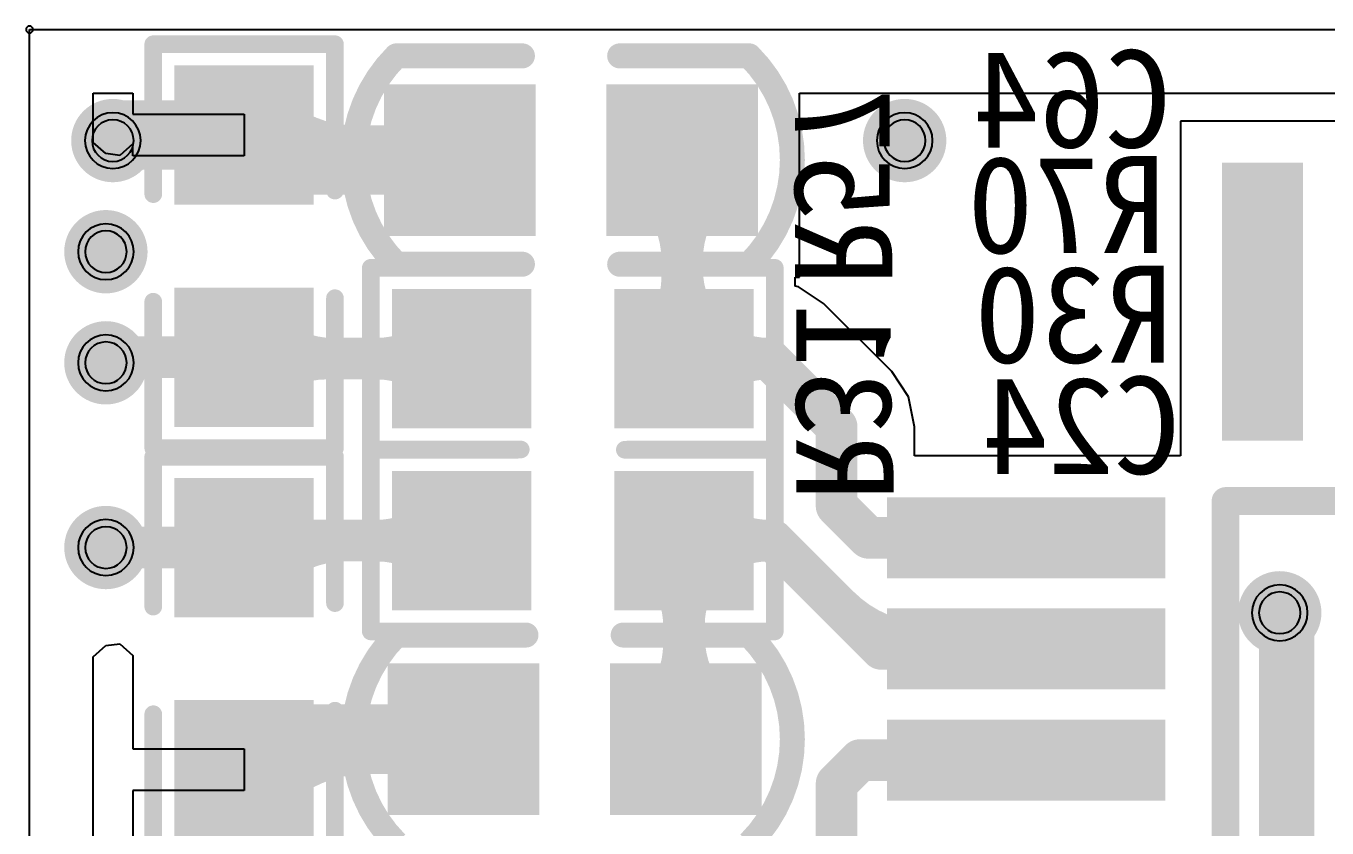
# Model space of a CAD drawing. Header units: inches. Extents: x 32166 to 66782, y 2386 to 7162.
# Drawn here: x 32954.9 to 33095.4, y 2842.5 to 2929.1 of the extents above; entities that cross this region are included whole.
import ezdxf

# ---------------------------------------------------------------- set-up
doc = ezdxf.new("R2010")
doc.units = ezdxf.units.IN
doc.header["$LTSCALE"] = 0.6431102362
doc.header["$MEASUREMENT"] = 0
for name, color, linetype in [('BOTTOMLAYER', 5, 'CONTINUOUS'), ('BOTTOMOVERLAY', 54, 'CONTINUOUS'), ('BOTTOMPASTE', 16, 'CONTINUOUS'), ('BOTTOMSOLDER', 6, 'CONTINUOUS'), ('KEEPOUTLAYER', 6, 'CONTINUOUS'), ('MULTILAYER', 9, 'CONTINUOUS')]:
    doc.layers.add(name, color=color, linetype=linetype)
doc.styles.get("Standard").update_dxf_attribs({"font": 'txt', "width": 0.8})

msp = doc.modelspace()

# ---------------------------------------------------------------- linework, layer by layer
at = {"layer": 'BOTTOMLAYER'}
for p, q in [((32962.13281217621, 2916.503775622112), (32962.13281217621, 2921.831793922114)), ((32962.13281217621, 2921.831793922114), (32966.42557727629, 2921.831793922114)), ((32966.42557727629, 2921.831793922114), (32966.42557727629, 2919.563967622113)), ((33038.39228627626, 2901.946527622107), (33038.39228627626, 2921.831793922114)), ((33038.39228627626, 2921.831793922114), (33112.9938769763, 2921.831793922114)), ((32966.42557727629, 2919.563967622113), (32978.42936327622, 2919.563967622113)), ((32978.42936327622, 2919.563967622113), (32978.42936327622, 2915.063976622116)), ((33091.52544137625, 2918.814007222109), (33079.52554157623, 2918.814007222109)), ((33079.52554157623, 2918.814007222109), (33079.52554157623, 2882.664117622111)), ((33109.22540597623, 2918.814045322115), (33091.52544137625, 2918.814045322115)), ((33091.52544137625, 2918.814045322115), (33091.52544137625, 2918.814007222109)), ((32963.5006021762, 2915.30427332211), (32962.13281217621, 2916.503775622112)), ((32966.42481527625, 2916.363148522118), (32964.99328397627, 2915.10775352211)), ((32966.42481527625, 2915.063976622116), (32966.42481527625, 2916.363148522118)), ((32964.99328397627, 2915.10775352211), (32963.5006021762, 2915.30427332211)), ((32978.42936327622, 2915.063976622116), (32966.42481527625, 2915.063976622116)), ((33037.9156171763, 2901.005686222115), (33037.9156171763, 2901.946527622107)), ((33037.9156171763, 2901.946527622107), (33038.39228627626, 2901.946527622107)), ((33038.26964237619, 2900.935277422113), (33037.9156171763, 2901.005686222115)), ((33040.99855487621, 2899.11188762211), (33038.26964237619, 2900.935277422113)), ((33048.34850207619, 2891.761940422106), (33040.99855487621, 2899.11188762211)), ((33050.17189187629, 2889.033027922114), (33048.34850207619, 2891.761940422106)), ((33050.81220047626, 2885.814035122114), (33050.17189187629, 2889.033027922114)), ((33050.81220047626, 2882.664117622111), (33050.81220047626, 2885.814035122114)), ((33079.52554157623, 2882.664117622111), (33050.81220047626, 2882.664117622111)), ((32962.13281217621, 2860.973673322113), (32963.5006021762, 2862.173175622114)), ((32963.5006021762, 2862.173175622114), (32964.99328397627, 2862.369695422103)), ((32964.99328397627, 2862.369695422103), (32966.42557727629, 2861.113652722119)), ((32962.13281217621, 2810.661061222107), (32962.13281217621, 2860.973673322113)), ((32966.42557727629, 2861.113652722119), (32966.42557727629, 2860.764009022105)), ((32966.42557727629, 2860.764009022105), (32966.42557727629, 2851.014028522111)), ((32966.42557727629, 2851.014028522111), (32978.42936327622, 2851.014028522111)), ((32978.42936327622, 2851.014028522111), (32978.42936327622, 2846.514037522114)), ((32978.42936327622, 2846.514037522114), (32966.42557727629, 2846.514037522114)), ((32966.42557727629, 2846.514037522114), (32966.42557727629, 2836.764095122116))]:
    msp.add_line(p, q, dxfattribs=at)
for points, const_width in [([(32990.37580877626, 2914.614015622114, -0.1989123673795613), (32980.01653307632, 2918.904951922117)], 7.499984999999999), ([(32999.66176937625, 2916.677016322117, -0.1989123673795613), (32994.68129927632, 2914.614015622114)], 7.499984999999999), ([(32994.68129927632, 2914.614015622114, -0.1989123673795613), (32999.66176937625, 2912.55101492211)], 7.499984999999999), ([(33022.60116977628, 2911.490387122116, -0.1989123673795613), (33025.72479827626, 2903.949216022122)], 4.499991), ([(33025.72479827626, 2903.949216022122, -0.1989123673795613), (33028.84842677623, 2911.490387122116)], 4.499991), ([(33025.72479827626, 2901.756522922113, -0.1989123673795613), (33023.26399547632, 2895.81562802211)], 4.499991), ([(33028.5672868762, 2895.81562802211, -0.1989123673795613), (33025.72479827626, 2902.678009522109)], 4.499991), ([(32987.84105387629, 2893.163982322107, -0.1989123673795613), (32981.07719897627, 2895.965665822112)], 4.499991), ([(32999.26404347625, 2895.81562802211, -0.1989123673795613), (32992.86240527624, 2893.163982322107)], 4.499991), ([(33034.9689250763, 2893.163982322107, -0.1989123673795613), (33028.5672868762, 2895.81562802211)], 4.499991), ([(32981.07719897627, 2890.662374422116, -0.1989123673795613), (32987.11662047626, 2893.163982322107)], 4.499991), ([(32992.86240527624, 2893.163982322107, -0.1989123673795613), (32999.26404347625, 2890.512336622114)], 4.499991), ([(33028.5672868762, 2890.512336622114, -0.1989123673795613), (33034.9689250763, 2893.163982322107)], 4.499991), ([(32999.26404347625, 2876.165629222111, -0.1989123673795613), (32992.86240527624, 2873.513983522107)], 4.499991), ([(33034.9689250763, 2873.513983522107, -0.1989123673795613), (33028.5672868762, 2876.165629222111)], 4.499991), ([(32985.66817277626, 2873.513983522107, -0.1989123673795613), (32981.07719897627, 2875.415630722111)], 4.499991), ([(32981.07719897627, 2870.112339322115, -0.1989123673795613), (32989.2895015763, 2873.513983522107)], 4.499991), ([(32992.86240527624, 2873.513983522107, -0.1989123673795613), (32999.26404347625, 2870.862337822115)], 4.499991), ([(33028.5672868762, 2870.862337822115, -0.1989123673795613), (33034.9689250763, 2873.513983522107)], 4.499991), ([(33023.26399547632, 2870.862337822115, -0.1989123673795613), (33025.9156411763, 2864.460699622114)], 4.499991), ([(33025.9156411763, 2864.460699622114, -0.1989123673795613), (33028.5672868762, 2870.862337822115)], 4.499991), ([(33052.22555807625, 2862.414081922112, -0.1989123673795613), (33042.69724337628, 2866.36086092211)], 4.499991), ([(33025.9156411763, 2862.268006522116, -0.1989123673795613), (33022.98285557629, 2855.187578722109)], 4.499991), ([(33029.23015067627, 2855.187616822115, -0.1989123673795613), (33025.9156411763, 2863.189493122112)], 4.499991), ([(33000.04345517625, 2854.126950922115, -0.1989123673795613), (32995.06298507633, 2852.063950222111)], 7.499984999999999), ([(32980.01653307632, 2847.17305322211, -0.1989123673795613), (32991.82421837624, 2852.063950222111)], 7.499984999999999), ([(32995.06298507633, 2852.063950222111, -0.1989123673795613), (33000.04345517625, 2850.000949522107)], 7.499984999999999)]:
    msp.add_lwpolyline(points, format="xyb", dxfattribs=dict(at, const_width=const_width))
for points, const_width in [([(32978.14155587632, 2918.904951922117, 1), (32981.89151027623, 2918.904951922117, 1)], 3.749992499999999), ([(32962.00060517622, 2916.714049522112, 1), (32966.50059617624, 2916.714049522112, 1)], 4.499991), ([(32962.97554607625, 2917.313972122114, 1), (32966.72550047634, 2917.313972122114, 1)], 3.749992499999999), ([(32976.55057607628, 2917.313972122114, 1), (32980.30053047628, 2917.313972122114, 1)], 3.749992499999999), ([(33047.50058657626, 2916.714049522112, 1), (33052.00057757619, 2916.714049522112, 1)], 4.499991), ([(32997.78679217624, 2916.677016322117, 1), (33001.53674657633, 2916.677016322117, 1)], 3.749992499999999), ([(32979.2505325762, 2914.614015622114, 1), (32983.00048697629, 2914.614015622114, 1)], 3.749992499999999), ([(32988.50083157626, 2914.614015622114, 1), (32992.25078597626, 2914.614015622114, 1)], 3.749992499999999), ([(32992.80632207632, 2914.614015622114, 1), (32996.55627647624, 2914.614015622114, 1)], 3.749992499999999), ([(32992.80632207632, 2914.614015622114, 1), (32996.55627647624, 2914.614015622114, 1)], 3.749992499999999), ([(32999.8497928763, 2914.614015622114, 1), (33003.59974727622, 2914.614015622114, 1)], 3.749992499999999), ([(32997.78679217624, 2912.55101492211, 1), (33001.53674657633, 2912.55101492211, 1)], 3.749992499999999), ([(33024.59981957624, 2914.614015622114, 1), (33026.84977697627, 2914.614015622114, 1)], 2.2499955), ([(33021.47619107627, 2911.490387122116, 1), (33023.72614847621, 2911.490387122116, 1)], 2.2499955), ([(33027.72344807631, 2911.490387122116, 1), (33029.97340547624, 2911.490387122116, 1)], 2.2499955), ([(32961.25056857621, 2904.713692522111, 1), (32965.75055957631, 2904.713692522111, 1)], 4.499991), ([(33024.59981957624, 2903.949216022122, 1), (33026.84977697627, 2903.949216022122, 1)], 2.2499955), ([(33024.59981957624, 2903.949216022122, 1), (33026.84977697627, 2903.949216022122, 1)], 2.2499955), ([(33024.59981957624, 2902.678009522109, 1), (33026.84977697627, 2902.678009522109, 1)], 2.2499955), ([(33024.59981957624, 2901.756522922113, 1), (33026.84977697627, 2901.756522922113, 1)], 2.2499955), ([(32979.95222027625, 2895.965665822112, 1), (32982.20217767628, 2895.965665822112, 1)], 2.2499955), ([(32998.13906477624, 2895.81562802211, 1), (33000.38902217618, 2895.81562802211, 1)], 2.2499955), ([(33022.13901677631, 2895.81562802211, 1), (33024.38897417625, 2895.81562802211, 1)], 2.2499955), ([(33027.44230817627, 2895.81562802211, 1), (33029.6922655763, 2895.81562802211, 1)], 2.2499955), ([(33027.44230817627, 2895.81562802211, 1), (33029.6922655763, 2895.81562802211, 1)], 2.2499955), ([(32961.25056857621, 2892.713716522119, 1), (32965.75055957631, 2892.713716522119, 1)], 4.499991), ([(32961.4755871763, 2893.314020122109, 1), (32963.72554457632, 2893.314020122109, 1)], 2.2499955), ([(32961.4755871763, 2893.314020122109, 1), (32963.72554457632, 2893.314020122109, 1)], 2.2499955), ([(32977.30057457627, 2893.314020122109, 1), (32979.5505319763, 2893.314020122109, 1)], 2.2499955), ([(32977.45061237626, 2893.163982322107, 1), (32979.70056977629, 2893.163982322107, 1)], 2.2499955), ([(32985.99164177625, 2893.163982322107, 1), (32988.24159917628, 2893.163982322107, 1)], 2.2499955), ([(32986.71607517628, 2893.163982322107, 1), (32988.9660325763, 2893.163982322107, 1)], 2.2499955), ([(32991.73742657623, 2893.163982322107, 1), (32993.98738397625, 2893.163982322107, 1)], 2.2499955), ([(32991.73742657623, 2893.163982322107, 1), (32993.98738397625, 2893.163982322107, 1)], 2.2499955), ([(33000.79071047631, 2893.163982322107, 1), (33003.04066787624, 2893.163982322107, 1)], 2.2499955), ([(33024.59981957624, 2893.35482522211, 1), (33026.84977697627, 2893.35482522211, 1)], 2.2499955), ([(33024.79066247629, 2893.163982322107, 1), (33027.04061987632, 2893.163982322107, 1)], 2.2499955), ([(33033.84394637628, 2893.163982322107, 1), (33036.09390377631, 2893.163982322107, 1)], 2.2499955), ([(33033.84394637628, 2893.163982322107, 1), (33036.09390377631, 2893.163982322107, 1)], 2.2499955), ([(33033.92567087631, 2893.163982322107, 1), (33036.17562827624, 2893.163982322107, 1)], 2.2499955), ([(33033.92567087631, 2893.163982322107, 1), (33036.17562827624, 2893.163982322107, 1)], 2.2499955), ([(32962.07589077629, 2892.713716522119, 1), (32964.32584817622, 2892.713716522119, 1)], 2.2499955), ([(32962.07589077629, 2892.713716522119, 1), (32964.32584817622, 2892.713716522119, 1)], 2.2499955), ([(32962.37558537625, 2892.713716522119, 1), (32964.62554277627, 2892.713716522119, 1)], 2.2499955), ([(32979.95222027625, 2890.662374422116, 1), (32982.20217767628, 2890.662374422116, 1)], 2.2499955), ([(32998.13906477624, 2890.512336622114, 1), (33000.38902217618, 2890.512336622114, 1)], 2.2499955), ([(33027.44230817627, 2890.512336622114, 1), (33029.6922655763, 2890.512336622114, 1)], 2.2499955), ([(33041.27561807629, 2885.814035122114, 1), (33043.52557547623, 2885.814035122114, 1)], 2.2499955), ([(33041.27561807629, 2885.814035122114, 1), (33043.52557547623, 2885.814035122114, 1)], 2.2499955), ([(32998.13906477624, 2876.165629222111, 1), (33000.38902217618, 2876.165629222111, 1)], 2.2499955), ([(33027.44230817627, 2876.165629222111, 1), (33029.6922655763, 2876.165629222111, 1)], 2.2499955), ([(33041.27561807629, 2877.264014122111, 1), (33043.52557547623, 2877.264014122111, 1)], 2.2499955), ([(33041.27561807629, 2877.264014122111, 1), (33043.52557547623, 2877.264014122111, 1)], 2.2499955), ([(32961.25056857621, 2872.763756422113, 1), (32965.75055957631, 2872.763756422113, 1)], 4.499991), ([(32979.95222027625, 2875.415630722111, 1), (32982.20217767628, 2875.415630722111, 1)], 2.2499955), ([(32978.05057307626, 2873.513983522107, 1), (32980.30053047628, 2873.513983522107, 1)], 2.2499955), ([(32984.54319407624, 2873.513983522107, 1), (32986.79315147627, 2873.513983522107, 1)], 2.2499955), ([(32988.16452287629, 2873.513983522107, 1), (32990.41448027622, 2873.513983522107, 1)], 2.2499955), ([(32991.73742657623, 2873.513983522107, 1), (32993.98738397625, 2873.513983522107, 1)], 2.2499955), ([(32991.73742657623, 2873.513983522107, 1), (32993.98738397625, 2873.513983522107, 1)], 2.2499955), ([(33000.79071047631, 2873.513983522107, 1), (33003.04066787624, 2873.513983522107, 1)], 2.2499955), ([(33024.79066247629, 2873.513983522107, 1), (33027.04061987632, 2873.513983522107, 1)], 2.2499955), ([(33024.79066247629, 2873.513983522107, 1), (33027.04061987632, 2873.513983522107, 1)], 2.2499955), ([(33033.84394637628, 2873.513983522107, 1), (33036.09390377631, 2873.513983522107, 1)], 2.2499955), ([(33033.84394637628, 2873.513983522107, 1), (33036.09390377631, 2873.513983522107, 1)], 2.2499955), ([(33034.41910397619, 2873.513983522107, 1), (33036.6690613763, 2873.513983522107, 1)], 2.2499955), ([(33034.41910397619, 2873.513983522107, 1), (33036.6690613763, 2873.513983522107, 1)], 2.2499955), ([(33044.72549687631, 2873.814135322113, 1), (33046.97545427625, 2873.814135322113, 1)], 2.2499955), ([(33044.72549687631, 2873.814135322113, 1), (33046.97545427625, 2873.814135322113, 1)], 2.2499955), ([(33061.75048187633, 2873.814135322113, 1), (33064.00043927627, 2873.814135322113, 1)], 2.2499955), ([(32962.37558537625, 2872.763756422113, 1), (32964.62554277627, 2872.763756422113, 1)], 2.2499955), ([(32962.37581397624, 2872.763985022119, 1), (32964.62577137627, 2872.763985022119, 1)], 2.2499955), ([(32962.37581397624, 2872.763985022119, 1), (32964.62577137627, 2872.763985022119, 1)], 2.2499955), ([(32977.30057457627, 2872.763985022119, 1), (32979.5505319763, 2872.763985022119, 1)], 2.2499955), ([(32998.13906477624, 2870.862337822115, 1), (33000.38902217618, 2870.862337822115, 1)], 2.2499955), ([(33022.13901677631, 2870.862337822115, 1), (33024.38897417625, 2870.862337822115, 1)], 2.2499955), ([(33027.44230817627, 2870.862337822115, 1), (33029.6922655763, 2870.862337822115, 1)], 2.2499955), ([(33027.44230817627, 2870.862337822115, 1), (33029.6922655763, 2870.862337822115, 1)], 2.2499955), ([(32979.95222027625, 2870.112339322115, 1), (32982.20217767628, 2870.112339322115, 1)], 2.2499955), ([(33088.00058177622, 2865.714037222106, 1), (33092.50057277624, 2865.714037222106, 1)], 4.499991), ([(33041.57226467627, 2866.36086092211, 1), (33043.8222220762, 2866.36086092211, 1)], 2.2499955), ([(33088.7505802763, 2865.714037222106, 1), (33091.75057427634, 2865.714037222106, 1)], 2.999994), ([(33089.5005787762, 2864.964038722117, 1), (33092.50057277624, 2864.964038722117, 1)], 2.999994), ([(33089.5005787762, 2864.964038722117, 1), (33092.50057277624, 2864.964038722117, 1)], 2.999994), ([(33024.79066247629, 2864.460699622114, 1), (33027.04061987632, 2864.460699622114, 1)], 2.2499955), ([(33024.79066247629, 2864.460699622114, 1), (33027.04061987632, 2864.460699622114, 1)], 2.2499955), ([(33024.79066247629, 2863.189493122112, 1), (33027.04061987632, 2863.189493122112, 1)], 2.2499955), ([(33024.79066247629, 2862.268006522116, 1), (33027.04061987632, 2862.268006522116, 1)], 2.2499955), ([(33051.10057937633, 2862.414081922112, 1), (33053.35053677626, 2862.414081922112, 1)], 2.2499955), ([(33046.11900437628, 2861.814083122119, 1), (33048.36896177622, 2861.814083122119, 1)], 2.2499955), ([(33046.11900437628, 2861.814083122119, 1), (33048.36896177622, 2861.814083122119, 1)], 2.2499955), ([(33061.75055807622, 2861.814083122119, 1), (33064.00051547633, 2861.814083122119, 1)], 2.2499955), ([(32998.16847797625, 2854.126950922115, 1), (33001.91843237625, 2854.126950922115, 1)], 3.749992499999999), ([(33021.85787687627, 2855.187578722109, 1), (33024.10783427621, 2855.187578722109, 1)], 2.2499955), ([(33028.10517197625, 2855.187616822115, 1), (33030.35512937619, 2855.187616822115, 1)], 2.2499955), ([(32979.85049327628, 2852.063950222111, 1), (32983.60044767628, 2852.063950222111, 1)], 3.749992499999999), ([(32989.94924117633, 2852.063950222111, 1), (32993.69919557624, 2852.063950222111, 1)], 3.749992499999999), ([(32993.18800787624, 2852.063950222111, 1), (32996.93796227624, 2852.063950222111, 1)], 3.749992499999999), ([(32993.18800787624, 2852.063950222111, 1), (32996.93796227624, 2852.063950222111, 1)], 3.749992499999999), ([(33000.23147867622, 2852.063950222111, 1), (33003.98143307631, 2852.063950222111, 1)], 3.749992499999999), ([(33024.79066247629, 2852.254793122114, 1), (33027.04061987632, 2852.254793122114, 1)], 2.2499955), ([(32998.16847797625, 2850.000949522107, 1), (33001.91843237625, 2850.000949522107, 1)], 3.749992499999999), ([(32976.55057607628, 2848.764033022113, 1), (32980.30053047628, 2848.764033022113, 1)], 3.749992499999999), ([(33043.82557487624, 2849.813992822108, 1), (33046.07553227626, 2849.813992822108, 1)], 2.2499955), ([(33043.82557487624, 2849.813992822108, 1), (33046.07553227626, 2849.813992822108, 1)], 2.2499955), ([(33061.75044377631, 2849.813992822108, 1), (33064.00040117624, 2849.813992822108, 1)], 2.2499955), ([(32978.14155587632, 2847.17305322211, 1), (32981.89151027623, 2847.17305322211, 1)], 3.749992499999999), ([(33041.27561807629, 2847.264036022114, 1), (33043.52557547623, 2847.264036022114, 1)], 2.2499955), ([(33041.27561807629, 2847.264036022114, 1), (33043.52557547623, 2847.264036022114, 1)], 2.2499955)]:
    msp.add_lwpolyline(points, format="xyb", close=True, dxfattribs=dict(at, const_width=const_width))
for points, const_width in [([(32964.85052327625, 2917.313972122114), (32978.42555327628, 2917.313972122114)], 7.499984999999999), ([(32981.12550977628, 2914.614015622114), (33001.7247700763, 2914.614015622114)], 7.499984999999999), ([(33025.72479827626, 2893.35482522211), (33025.72479827626, 2914.614015622114)], 4.499991), ([(32962.60056587631, 2893.314020122109), (32963.20086947621, 2892.713716522119)], 4.499991), ([(32962.60056587631, 2893.314020122109), (32978.42555327628, 2893.314020122109)], 4.499991), ([(32978.57559107627, 2893.163982322107), (33001.91568917623, 2893.163982322107)], 4.499991), ([(33025.9156411763, 2893.163982322107), (33035.05064957632, 2893.163982322107)], 4.499991), ([(33035.05064957632, 2893.163982322107), (33042.4005967763, 2885.814035122114)], 4.499991), ([(32963.20086947621, 2892.713716522119), (32963.50056407626, 2892.713716522119)], 4.499991), ([(33042.4005967763, 2877.264014122111), (33042.4005967763, 2885.814035122114)], 4.499991), ([(33042.4005967763, 2877.264014122111), (33045.85047557632, 2873.814135322113)], 4.499991), ([(32979.17555177627, 2873.513983522107), (33001.91568917623, 2873.513983522107)], 4.499991), ([(33025.9156411763, 2852.254793122114), (33025.9156411763, 2873.513983522107)], 4.499991), ([(33025.9156411763, 2873.513983522107), (33035.5440826762, 2873.513983522107)], 4.499991), ([(33035.5440826762, 2873.513983522107), (33047.2439830763, 2861.814083122119)], 4.499991), ([(33045.85047557632, 2873.814135322113), (33062.87546057635, 2873.814135322113)], 4.499991), ([(32963.50056407626, 2872.763756422113), (32963.50079267626, 2872.763985022119)], 4.499991), ([(32963.50079267626, 2872.763985022119), (32978.42555327628, 2872.763985022119)], 4.499991), ([(33090.25057727627, 2865.714037222106), (33091.00057577626, 2864.964038722117)], 5.999988), ([(33091.00057577626, 2816.138926822112), (33091.00057577626, 2864.964038722117)], 5.999988), ([(33047.2439830763, 2861.814083122119), (33062.87553677632, 2861.814083122119)], 4.499991), ([(32981.72547047628, 2852.063950222111), (33002.10645587631, 2852.063950222111)], 7.499984999999999), ([(32978.42555327628, 2837.213827522113), (32978.42555327628, 2848.764033022113)], 7.499984999999999), ([(33042.4005967763, 2847.264036022114), (33044.95055357625, 2849.813992822108)], 4.499991), ([(33044.95055357625, 2849.813992822108), (33062.87542247632, 2849.813992822108)], 4.499991), ([(33042.4005967763, 2804.514045322119), (33042.4005967763, 2847.264036022114)], 4.499991)]:
    msp.add_lwpolyline(points, dxfattribs=dict(at, const_width=const_width))
for points in [[(32984.42554127628, 2911.313984122107), (32984.42554127628, 2923.313960122121), (32972.4255652762, 2911.313984122107), (32972.4255652762, 2923.313960122121)], [(32995.05727007621, 2907.946515622114), (33008.39227007623, 2907.946515622114), (32995.05727007621, 2921.281515622113), (33008.39227007623, 2921.281515622113)], [(33019.05729827625, 2907.946515622114), (33032.39229827635, 2907.946515622114), (33019.05729827625, 2921.281515622113), (33032.39229827635, 2921.281515622113)], [(33085.52552957631, 2885.814073222109), (33091.2255181763, 2885.814073222109), (33085.52552957631, 2912.814019222113), (33091.2255181763, 2912.814019222113)], [(32984.42554127628, 2887.314032122113), (32984.42554127628, 2899.314008122115), (32972.4255652762, 2887.314032122113), (32972.4255652762, 2899.314008122115)], [(32995.91570117624, 2887.163994322111), (33007.91567717623, 2887.163994322111), (32995.91570117624, 2899.163970322114), (33007.91567717623, 2899.163970322114)], [(33019.91565317622, 2887.163994322111), (33031.91562917621, 2887.163994322111), (33019.91565317622, 2899.163970322114), (33031.91562917621, 2899.163970322114)], [(32984.42554127628, 2866.763997022112), (32984.42554127628, 2878.763973022114), (32972.4255652762, 2866.763997022112), (32972.4255652762, 2878.763973022114)], [(32995.91570117624, 2867.513995522111), (33007.91567717623, 2867.513995522111), (32995.91570117624, 2879.513971522114), (33007.91567717623, 2879.513971522114)], [(33019.91565317622, 2867.513995522111), (33031.91562917621, 2867.513995522111), (33019.91565317622, 2879.513971522114), (33031.91562917621, 2879.513971522114)], [(33076.37543357632, 2870.964141022121), (33076.37543357632, 2876.664129622115), (33049.37548757629, 2870.964141022121), (33049.37548757629, 2876.664129622115)], [(33076.3755097762, 2858.964088822117), (33076.3755097762, 2864.66407742211), (33049.37556377626, 2858.964088822117), (33049.37556377626, 2864.66407742211)], [(33008.77395587623, 2858.731450222111), (32995.43895587621, 2858.731450222111), (33008.77395587623, 2845.396450222112), (32995.43895587621, 2845.396450222112)], [(33032.77398407636, 2858.731450222111), (33019.43898407625, 2858.731450222111), (33032.77398407636, 2845.396450222112), (33019.43898407625, 2845.396450222112)], [(32984.42554127628, 2842.764045022106), (32984.42554127628, 2854.764021022109), (32972.4255652762, 2842.764045022106), (32972.4255652762, 2854.764021022109)], [(33076.37539547637, 2846.963998522117), (33076.37539547637, 2852.663987122121), (33049.37544947626, 2846.963998522117), (33049.37544947626, 2852.663987122121)]]:
    msp.add_solid(points, dxfattribs=at)
at = {"layer": 'BOTTOMOVERLAY'}
for points, const_width in [([(32968.61560337626, 2910.933022222112), (32968.6156414762, 2927.123922022116)], 1.905), ([(32968.6156414762, 2927.123922022116), (32988.23550317631, 2927.123922022116)], 1.905), ([(32988.23550317631, 2911.313946022112), (32988.23550317631, 2927.123922022116)], 1.905), ([(32994.86562707627, 2925.864031222112), (33008.47475657629, 2925.864031222112)], 2.6999946), ([(33018.9747355763, 2925.864031222112), (33032.9656270763, 2925.864031222112)], 2.6999946), ([(32992.10570117618, 2883.353994322109), (32992.10570117618, 2902.973970322104)], 1.905), ([(32992.10570117618, 2902.973970322104), (33007.91567717623, 2902.973970322104)], 1.905), ([(32994.86562707627, 2903.36403812211), (33008.47475657629, 2903.36403812211)], 2.6999946), ([(33018.9747355763, 2903.36403812211), (33032.9656270763, 2903.36403812211)], 2.6999946), ([(33019.53469127623, 2902.973932222108), (33035.72559107624, 2902.973894122113)], 1.905), ([(33035.72559107624, 2883.354032422116), (33035.72559107624, 2902.973894122113)], 1.905), ([(32968.61556527623, 2883.504032122111), (32968.61556527623, 2899.314008122115)], 1.905), ([(32988.23554127634, 2883.504032122111), (32988.23554127634, 2899.695008122117)], 1.905), ([(32968.61556527623, 2883.504032122111), (32988.23554127634, 2883.504032122111)], 1.905), ([(32992.10570117618, 2883.353994322109), (33008.29667717625, 2883.353994322109)], 1.905), ([(32992.10570117618, 2863.703995522121), (32992.10570117618, 2883.323971522115)], 1.905), ([(32992.10570117618, 2883.323971522115), (33007.91567717623, 2883.323971522115)], 1.905), ([(33019.53469127623, 2883.323933422109), (33035.72559107624, 2883.323895322113)], 1.905), ([(33019.91561507628, 2883.354032422116), (33035.72559107624, 2883.354032422116)], 1.905), ([(33035.72559107624, 2863.704033622116), (33035.72559107624, 2883.323895322113)], 1.905), ([(32968.61560337626, 2866.383035122106), (32968.6156414762, 2882.573934922109)], 1.905), ([(32968.6156414762, 2882.573934922109), (32988.23550317631, 2882.573934922109)], 1.905), ([(32988.23550317631, 2866.763958922105), (32988.23550317631, 2882.573934922109)], 1.905), ([(33084.40039847627, 2785.838987422119), (33084.40047467633, 2877.789146422112)], 2.999994), ([(33084.40047467633, 2877.789146422112), (33176.3506336763, 2877.78907022211)], 2.999994), ([(32992.10570117618, 2863.703995522121), (33008.29667717625, 2863.703995522121)], 1.905), ([(32994.86562707627, 2863.313927722114), (33008.85651857626, 2863.313927722114)], 2.6999946), ([(33019.35649757628, 2863.313927722114), (33032.9656270763, 2863.313927722114)], 2.6999946), ([(33019.91561507628, 2863.704033622116), (33035.72559107624, 2863.704033622116)], 1.905), ([(32988.23554127634, 2838.954045022105), (32988.23554127634, 2855.14502102211)], 1.905), ([(32968.61556527623, 2838.954045022105), (32968.61556527623, 2854.764021022109)], 1.905)]:
    msp.add_lwpolyline(points, dxfattribs=dict(at, const_width=const_width))
for points, const_width in [([(32968.6156414762, 2926.64767202212, 1), (32968.6156414762, 2927.600172022112, 1)], 0.9525), ([(32968.6156414762, 2926.64767202212, 1), (32968.6156414762, 2927.600172022112, 1)], 0.9525), ([(32988.23550317631, 2926.64767202212, 1), (32988.23550317631, 2927.600172022112, 1)], 0.9525), ([(32988.23550317631, 2926.64767202212, 1), (32988.23550317631, 2927.600172022112, 1)], 0.9525), ([(32994.86562707627, 2925.189051622108, 1), (32994.86562707627, 2926.539010822105, 1)], 1.3499973), ([(32994.86562707627, 2925.189051622108, 1), (32994.86562707627, 2926.539010822105, 1)], 1.3499973), ([(33008.47475657629, 2925.189051622108, 1), (33008.47475657629, 2926.539010822105, 1)], 1.3499973), ([(33018.9747355763, 2925.189051622108, 1), (33018.9747355763, 2926.539010822105, 1)], 1.3499973), ([(33032.9656270763, 2925.189089722115, 1), (33032.9656270763, 2926.539048922112, 1)], 1.3499973), ([(33032.9656270763, 2925.189051622108, 1), (33032.9656270763, 2926.539010822105, 1)], 1.3499973), ([(32988.23550317631, 2910.837696022116, 1), (32988.23550317631, 2911.790196022119, 1)], 0.9525), ([(32968.61560337626, 2910.456772222105, 1), (32968.61560337626, 2911.409272222119, 1)], 0.9525), ([(32991.62945117617, 2902.973970322104, 1), (32992.58195117619, 2902.973970322104, 1)], 0.9525), ([(32991.62945117617, 2902.973970322104, 1), (32992.58195117619, 2902.973970322104, 1)], 0.9525), ([(32994.86562707627, 2902.689058522117, 1), (32994.86562707627, 2904.039017722114, 1)], 1.3499973), ([(32994.86562707627, 2902.689020422111, 1), (32994.86562707627, 2904.038979622108, 1)], 1.3499973), ([(33007.43942717622, 2902.973970322104, 1), (33008.39192717624, 2902.973970322104, 1)], 0.9525), ([(33008.47475657629, 2902.689058522117, 1), (33008.47475657629, 2904.039017722114, 1)], 1.3499973), ([(33018.9747355763, 2902.689058522117, 1), (33018.9747355763, 2904.039017722114, 1)], 1.3499973), ([(33019.05844127622, 2902.973932222108, 1), (33020.01094127623, 2902.973932222108, 1)], 0.9525), ([(33032.9656270763, 2902.689058522117, 1), (33032.9656270763, 2904.039017722114, 1)], 1.3499973), ([(33032.9656270763, 2902.689058522117, 1), (33032.9656270763, 2904.039017722114, 1)], 1.3499973), ([(33035.24934107623, 2902.973894122113, 1), (33036.20184107625, 2902.973894122113, 1)], 0.9525), ([(33035.24934107623, 2902.973894122113, 1), (33036.20184107625, 2902.973894122113, 1)], 0.9525), ([(32968.61556527623, 2898.837758122108, 1), (32968.61556527623, 2899.790258122122, 1)], 0.9525), ([(32988.23554127634, 2899.21875812211, 1), (32988.23554127634, 2900.171258122113, 1)], 0.9525), ([(32968.61556527623, 2883.027782122115, 1), (32968.61556527623, 2883.980282122118, 1)], 0.9525), ([(32968.61556527623, 2883.027782122115, 1), (32968.61556527623, 2883.980282122118, 1)], 0.9525), ([(32988.23554127634, 2883.027782122115, 1), (32988.23554127634, 2883.980282122118, 1)], 0.9525), ([(32988.23554127634, 2883.027782122115, 1), (32988.23554127634, 2883.980282122118, 1)], 0.9525), ([(32991.62945117617, 2883.353994322109, 1), (32992.58195117619, 2883.353994322109, 1)], 0.9525), ([(32991.62945117617, 2883.353994322109, 1), (32992.58195117619, 2883.353994322109, 1)], 0.9525), ([(32991.62945117617, 2883.323971522115, 1), (32992.58195117619, 2883.323971522115, 1)], 0.9525), ([(32991.62945117617, 2883.323971522115, 1), (32992.58195117619, 2883.323971522115, 1)], 0.9525), ([(33007.43942717622, 2883.323971522115, 1), (33008.39192717624, 2883.323971522115, 1)], 0.9525), ([(33007.82042717624, 2883.353994322109, 1), (33008.77292717617, 2883.353994322109, 1)], 0.9525), ([(33019.05844127622, 2883.323933422109, 1), (33020.01094127623, 2883.323933422109, 1)], 0.9525), ([(33019.43936507627, 2883.354032422116, 1), (33020.3918650762, 2883.354032422116, 1)], 0.9525), ([(33035.24934107623, 2883.354032422116, 1), (33036.20184107625, 2883.354032422116, 1)], 0.9525), ([(33035.24934107623, 2883.354032422116, 1), (33036.20184107625, 2883.354032422116, 1)], 0.9525), ([(33035.24934107623, 2883.323895322113, 1), (33036.20184107625, 2883.323895322113, 1)], 0.9525), ([(33035.24934107623, 2883.323895322113, 1), (33036.20184107625, 2883.323895322113, 1)], 0.9525), ([(32968.6156414762, 2882.097684922113, 1), (32968.6156414762, 2883.050184922116, 1)], 0.9525), ([(32968.6156414762, 2882.097684922113, 1), (32968.6156414762, 2883.050184922116, 1)], 0.9525), ([(32988.23550317631, 2882.097684922113, 1), (32988.23550317631, 2883.050184922116, 1)], 0.9525), ([(32988.23550317631, 2882.097684922113, 1), (32988.23550317631, 2883.050184922116, 1)], 0.9525), ([(33085.15047317632, 2877.789146422112, 1), (33083.65047617626, 2877.789146422112, 1)], 1.499997), ([(33085.15047317632, 2877.789146422112, 1), (33083.65047617626, 2877.789146422112, 1)], 1.499997), ([(32968.61560337626, 2865.90678512211, 1), (32968.61560337626, 2866.859285122113, 1)], 0.9525), ([(32988.23550317631, 2866.287708922109, 1), (32988.23550317631, 2867.240208922112, 1)], 0.9525), ([(32991.62945117617, 2863.703995522121, 1), (32992.58195117619, 2863.703995522121, 1)], 0.9525), ([(32991.62945117617, 2863.703995522121, 1), (32992.58195117619, 2863.703995522121, 1)], 0.9525), ([(32994.86562707627, 2863.988907322107, 1), (32994.86562707627, 2862.63894812211, 1)], 1.3499973), ([(32994.86562707627, 2863.988907322107, 1), (32994.86562707627, 2862.63894812211, 1)], 1.3499973), ([(33007.82042717624, 2863.703995522121, 1), (33008.77292717617, 2863.703995522121, 1)], 0.9525), ([(33008.85651857626, 2863.988907322107, 1), (33008.85651857626, 2862.63894812211, 1)], 1.3499973), ([(33019.35649757628, 2863.988907322107, 1), (33019.35649757628, 2862.63894812211, 1)], 1.3499973), ([(33019.43936507627, 2863.704033622116, 1), (33020.3918650762, 2863.704033622116, 1)], 0.9525), ([(33032.9656270763, 2863.988945422114, 1), (33032.9656270763, 2862.638986222117, 1)], 1.3499973), ([(33032.9656270763, 2863.988907322107, 1), (33032.9656270763, 2862.63894812211, 1)], 1.3499973), ([(33035.24934107623, 2863.704033622116, 1), (33036.20184107625, 2863.704033622116, 1)], 0.9525), ([(33035.24934107623, 2863.704033622116, 1), (33036.20184107625, 2863.704033622116, 1)], 0.9525), ([(32988.23554127634, 2854.668771022114, 1), (32988.23554127634, 2855.621271022117, 1)], 0.9525), ([(32968.61556527623, 2854.287771022113, 1), (32968.61556527623, 2855.240271022116, 1)], 0.9525)]:
    msp.add_lwpolyline(points, format="xyb", close=True, dxfattribs=dict(at, const_width=const_width))
at = {"layer": 'BOTTOMOVERLAY', "const_width": 2.6999946}
for points in [[(32994.86562707627, 2903.364000022115, -0.414213562372877), (32994.86562707627, 2925.864031222112)], [(33032.9656270763, 2925.864069322108, -0.414213562372877), (33032.9656270763, 2903.36403812211)], [(32994.86562707627, 2840.813896522117, -0.414213562372877), (32994.86562707627, 2863.313927722114)], [(33032.9656270763, 2863.31396582211, -0.414213562372877), (33032.9656270763, 2840.813934622112)]]:
    msp.add_lwpolyline(points, format="xyb", dxfattribs=at)
at = {"layer": 'BOTTOMPASTE'}
for points in [[(32984.42554127628, 2911.313984122107), (32984.42554127628, 2923.313960122121), (32972.4255652762, 2911.313984122107), (32972.4255652762, 2923.313960122121)], [(32995.05727007621, 2907.946515622114), (33008.39227007623, 2907.946515622114), (32995.05727007621, 2921.281515622113), (33008.39227007623, 2921.281515622113)], [(33019.05729827625, 2907.946515622114), (33032.39229827635, 2907.946515622114), (33019.05729827625, 2921.281515622113), (33032.39229827635, 2921.281515622113)], [(33085.52552957631, 2885.814073222109), (33091.2255181763, 2885.814073222109), (33085.52552957631, 2912.814019222113), (33091.2255181763, 2912.814019222113)], [(32984.42554127628, 2887.314032122113), (32984.42554127628, 2899.314008122115), (32972.4255652762, 2887.314032122113), (32972.4255652762, 2899.314008122115)], [(32995.91570117624, 2887.163994322111), (33007.91567717623, 2887.163994322111), (32995.91570117624, 2899.163970322114), (33007.91567717623, 2899.163970322114)], [(33019.91565317622, 2887.163994322111), (33031.91562917621, 2887.163994322111), (33019.91565317622, 2899.163970322114), (33031.91562917621, 2899.163970322114)], [(32984.42554127628, 2866.763997022112), (32984.42554127628, 2878.763973022114), (32972.4255652762, 2866.763997022112), (32972.4255652762, 2878.763973022114)], [(32995.91570117624, 2867.513995522111), (33007.91567717623, 2867.513995522111), (32995.91570117624, 2879.513971522114), (33007.91567717623, 2879.513971522114)], [(33019.91565317622, 2867.513995522111), (33031.91562917621, 2867.513995522111), (33019.91565317622, 2879.513971522114), (33031.91562917621, 2879.513971522114)], [(33076.37543357632, 2870.964141022121), (33076.37543357632, 2876.664129622115), (33049.37548757629, 2870.964141022121), (33049.37548757629, 2876.664129622115)], [(33076.3755097762, 2858.964088822117), (33076.3755097762, 2864.66407742211), (33049.37556377626, 2858.964088822117), (33049.37556377626, 2864.66407742211)], [(33008.77395587623, 2858.731450222111), (32995.43895587621, 2858.731450222111), (33008.77395587623, 2845.396450222112), (32995.43895587621, 2845.396450222112)], [(33032.77398407636, 2858.731450222111), (33019.43898407625, 2858.731450222111), (33032.77398407636, 2845.396450222112), (33019.43898407625, 2845.396450222112)], [(32984.42554127628, 2842.764045022106), (32984.42554127628, 2854.764021022109), (32972.4255652762, 2842.764045022106), (32972.4255652762, 2854.764021022109)], [(33076.37539547637, 2846.963998522117), (33076.37539547637, 2852.663987122121), (33049.37544947626, 2846.963998522117), (33049.37544947626, 2852.663987122121)]]:
    msp.add_solid(points, dxfattribs=at)
at = {"layer": 'BOTTOMSOLDER'}
for centre, radius, start, end in [((32964.25060067637, 2916.714049522112), 3.011995499946352, 0, 180), ((33049.7505820764, 2916.714049522112), 3.011995499946352, 0, 180), ((32964.25060067637, 2916.714049522112), 3.011995500055491, 180, 0), ((33049.7505820764, 2916.714049522112), 3.011995500055491, 180, 0), ((32963.50056407626, 2904.713692522111), 3.011995500055491, 0, 180), ((32963.50056407626, 2904.713692522111), 3.011995499946352, 180, 0), ((32963.50056407626, 2892.713716522119), 3.011995500055491, 0, 180), ((32963.50056407626, 2892.713716522119), 3.011995499946352, 180, 0), ((32963.50056407626, 2872.763756422113), 3.011995500055491, 0, 180), ((32963.50056407626, 2872.763756422113), 3.011995499946352, 180, 0), ((33090.25057727636, 2865.714037222106), 3.011995499946352, 0, 180), ((33090.25057727636, 2865.714037222106), 3.011995500055491, 180, 0)]:
    msp.add_arc(centre, radius, start, end, dxfattribs=at)
for points in [[(32985.9495412762, 2909.789984122113), (32985.9495412762, 2924.837960122115), (32970.90156527628, 2909.789984122113), (32970.90156527628, 2924.837960122115)], [(32993.53327007629, 2906.422515622109), (33009.91627007632, 2906.422515622109), (32993.53327007629, 2922.805515622107), (33009.91627007632, 2922.805515622107)], [(33017.53329827624, 2906.422515622109), (33033.91629827627, 2906.422515622109), (33017.53329827624, 2922.805515622107), (33033.91629827627, 2922.805515622107)], [(33084.00152957631, 2884.290073222115), (33092.74951817621, 2884.290073222115), (33084.00152957631, 2914.338019222118), (33092.74951817621, 2914.338019222118)], [(32985.9495412762, 2885.790032122108), (32985.9495412762, 2900.83800812212), (32970.90156527628, 2885.790032122108), (32970.90156527628, 2900.83800812212)], [(32994.39170117614, 2885.639994322117), (33009.43967717623, 2885.639994322117), (32994.39170117614, 2900.687970322108), (33009.43967717623, 2900.687970322108)], [(33018.39165317622, 2885.639994322117), (33033.4396291763, 2885.639994322117), (33018.39165317622, 2900.687970322108), (33033.4396291763, 2900.687970322108)], [(32985.9495412762, 2865.239997022107), (32985.9495412762, 2880.287973022108), (32970.90156527628, 2865.239997022107), (32970.90156527628, 2880.287973022108)], [(32994.39170117614, 2865.989995522117), (33009.43967717623, 2865.989995522117), (32994.39170117614, 2881.037971522108), (33009.43967717623, 2881.037971522108)], [(33018.39165317622, 2865.989995522117), (33033.4396291763, 2865.989995522117), (33018.39165317622, 2881.037971522108), (33033.4396291763, 2881.037971522108)], [(33077.89943357623, 2869.440141022116), (33077.89943357623, 2878.18812962212), (33047.85148757628, 2869.440141022116), (33047.85148757628, 2878.18812962212)], [(33077.89950977629, 2857.440088822112), (33077.89950977629, 2866.188077422115), (33047.85156377625, 2857.440088822112), (33047.85156377625, 2866.188077422115)], [(33010.29795587624, 2860.255450222116), (32993.91495587629, 2860.255450222116), (33010.29795587624, 2843.872450222118), (32993.91495587629, 2843.872450222118)], [(33034.29798407628, 2860.255450222116), (33017.91498407625, 2860.255450222116), (33034.29798407628, 2843.872450222118), (33017.91498407625, 2843.872450222118)], [(32985.9495412762, 2841.240045022112), (32985.9495412762, 2856.288021022114), (32970.90156527628, 2841.240045022112), (32970.90156527628, 2856.288021022114)], [(33077.89939547629, 2845.439998522112), (33077.89939547629, 2854.187987122115), (33047.85144947626, 2845.439998522112), (33047.85144947626, 2854.187987122115)]]:
    msp.add_solid(points, dxfattribs=at)
at = {"layer": 'KEEPOUTLAYER'}
for p, q in [((32955.2505805763, 2733.714034522107), (32955.2505805763, 2928.714025522104)), ((32955.2505805763, 2928.714025522104), (33358.75057367633, 2928.714025522104))]:
    msp.add_line(p, q, dxfattribs=at)
for radius, start, end in [(0.3749801999583724, 0, 180), (0.3749801999583724, 0, 180), (0.3749802000675118, 180, 0), (0.3749802000675118, 180, 0)]:
    msp.add_arc((32955.2505805763, 2928.714025522104), radius, start, end, dxfattribs=at)
at = {"layer": 'MULTILAYER'}
for centre, radius, start, end in [((32964.25060067628, 2916.714049522112), 2.249995499987563, 0, 180), ((33049.75058207622, 2916.714049522112), 2.249995499987563, 0, 180), ((32964.25060067628, 2916.714049522112), 2.249995499987563, 180, 0), ((33049.75058207622, 2916.714049522112), 2.249995499987563, 180, 0), ((32963.50056407626, 2904.713692522111), 2.249995500096702, 0, 180), ((32963.50056407626, 2904.713692522111), 2.249995499987563, 180, 0), ((32963.50056407626, 2892.713716522119), 2.249995500096702, 0, 180), ((32963.50056407626, 2892.713716522119), 2.249995499987563, 180, 0), ((32963.50056407626, 2872.763756422113), 2.249995500096702, 0, 180), ((32963.50056407626, 2872.763756422113), 2.249995499987563, 180, 0), ((33090.25057727627, 2865.714037222106), 2.249995499987563, 0, 180), ((33090.25057727627, 2865.714037222106), 2.249995499987563, 180, 0)]:
    msp.add_arc(centre, radius, start, end, dxfattribs=at)

# ---------------------------------------------------------------- texts
at = {"layer": 'BOTTOMOVERLAY', "text_generation_flag": 2}
for s, rotation, p in [('C64', 359.9999999998263, (33078.5506006763, 2915.964051022112)), ('R57', 270, (33037.9156171763, 2901.005686222115)), ('R70', 359.9999999998263, (33077.95060187627, 2904.564035722118)), ('R30', 359.9999999998263, (33078.70060037626, 2892.714021322116)), ('R31', 270, (33038.0505673763, 2877.714051322115)), ('C24', 359.9999999998263, (33079.52554157623, 2880.714121522115))]:
    msp.add_text(s, height=10.5000171, rotation=rotation, dxfattribs=at).set_placement(p)

doc.saveas('drawing.dxf')
